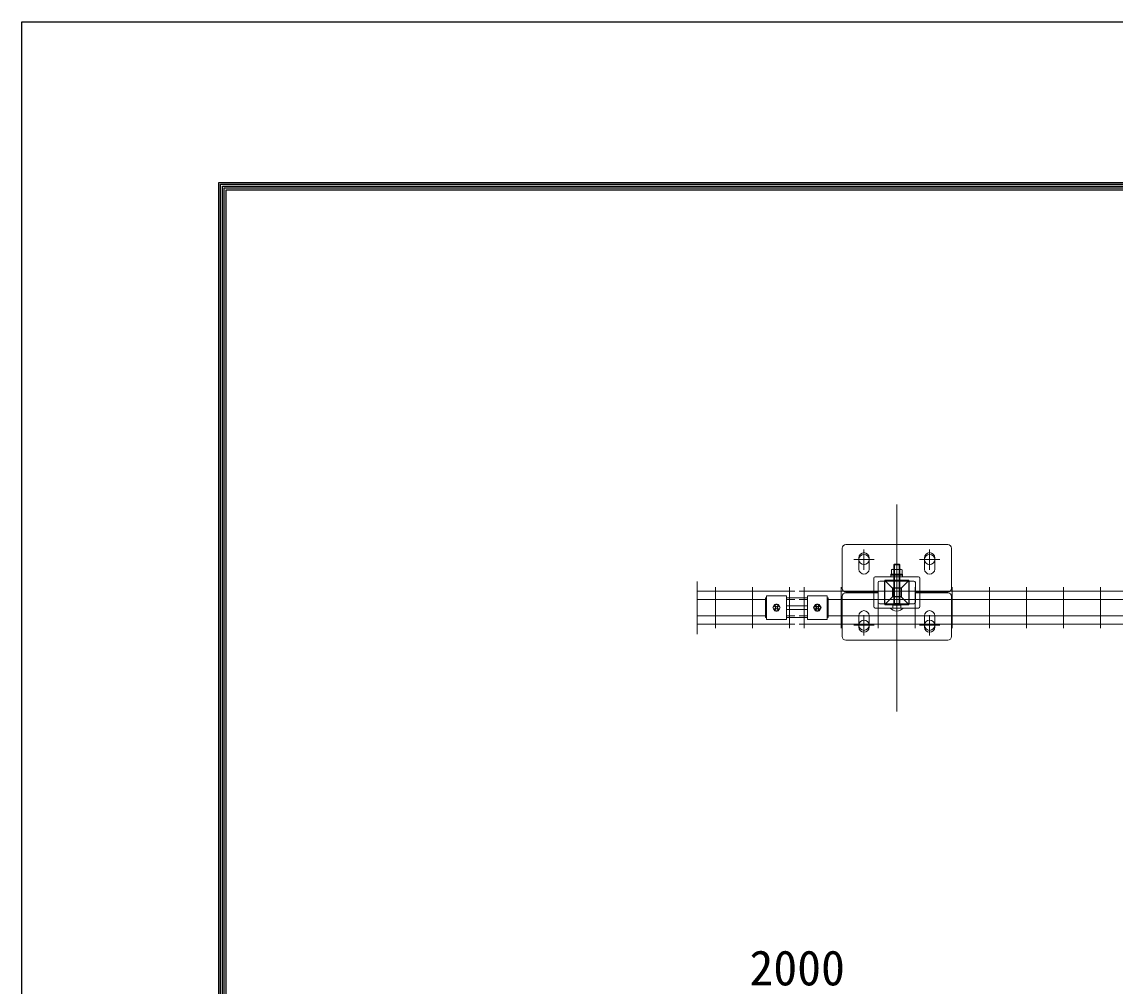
# Model space of a CAD drawing. Units: millimetres, scale not verified. Extents: x -4200 to 4200, y -2970 to 2970.
# Drawn here: x -4200 to -2701, y 1649 to 2970 of the extents above; entities that cross this region are included whole.
import ezdxf
from ezdxf.enums import TextEntityAlignment as Align

# ---------------------------------------------------------------- set-up
doc = ezdxf.new("R2010")
doc.units = ezdxf.units.MM
doc.header["$LTSCALE"] = 10
doc.linetypes.add('USER1', pattern=[50.8, 31.75, -6.35, 6.35, -6.35])
for name, color, linetype, lineweight in [('0-0_D-STR-DIM', 7, 'Continuous', 13), ('0-1_D-STR3', 3, 'Continuous', 13), ('0-2_D-BMK', 2, 'USER1', 13), ('0-3_D-STR1', 1, 'Continuous', 25), ('0-4_D-STR2', 7, 'Continuous', 13), ('0-D_D-TTL', 7, 'Continuous', 25)]:
    doc.layers.add(name, color=color, linetype=linetype, lineweight=lineweight)
doc.styles.add('ＭＳ ゴシック', font='')
doc.styles.get('ＭＳ ゴシック').set_extended_font_data('MS Gothic')

# ---------------------------------------------------------------- blocks, each defined once
blk = doc.blocks.new('ベースプレート部品\u3000平面図')
at = {"layer": '0-1_D-STR3'}
for p, q in [((-8038.24, 53409.09), (-8038.24, 52859.09)), ((-6588.24, 53459.09), (-7988.24, 53459.09)), ((-6538.24, 52859.09), (-6538.24, 53409.09)), ((-7808.25, 53124.09), (-7808.25, 53279.08)), ((-7668.25, 53124.09), (-7668.25, 53279.08)), ((-6908.25, 53124.09), (-6908.25, 53279.08)), ((-6768.25, 53124.09), (-6768.25, 53279.08)), ((-7603.25, 52809.09), (-7603.25, 52999.09)), ((-6993.25, 53019.09), (-7583.25, 53019.09)), ((-7543.25, 52809.09), (-7543.25, 52939.09)), ((-7053.25, 52959.09), (-7523.25, 52959.09)), ((-7033.25, 52809.09), (-7033.25, 52939.09)), ((-6973.25, 52999.09), (-6973.25, 52809.09)), ((-7988.24, 52809.09), (-7542.4, 52809.09)), ((-7032.4, 52809.09), (-6588.24, 52809.09))]:
    blk.add_line(p, q, dxfattribs=at)
for centre, radius, start, end in [((-7988.24, 53409.09), 50, 90, 180), ((-6588.24, 53409.09), 50, 0, 90), ((-7738.25, 53279.08), 70, 0, 180), ((-6838.25, 53279.08), 70, 0, 180), ((-7738.25, 53124.09), 70, 180, 0), ((-6838.25, 53124.09), 70, 180, 0), ((-7583.25, 52999.09), 20, 90, 180), ((-7523.25, 52939.09), 20, 90, 180), ((-7053.25, 52939.09), 20, 0, 90), ((-6993.25, 52999.09), 20, 0, 90), ((-7988.24, 52859.09), 50, 180, 270), ((-6588.24, 52859.09), 50, 270, 0)]:
    blk.add_arc(centre, radius, start, end, dxfattribs=at)
blk = doc.blocks.new('JIS 丸頭角根ボルト(1W.1SW.1N)')
at = {"layer": '0-1_D-STR3'}
for p, q in [((45838.3, 21671.2), (45838.3, 21851.2)), ((45838.3, 21817.7), (45872.3, 21817.7)), ((45872.3, 21817.7), (45878.3, 21807.3)), ((45878.3, 21715.1), (45878.3, 21807.3)), ((45878.3, 21801.2), (46430.3, 21801.3)), ((45878.3, 21801.2), (45900.3, 21793.2)), ((45900.3, 21721.2), (45900.3, 21801.2)), ((45900.3, 21793.2), (46438.3, 21793.3)), ((46288.3, 21841.2), (46288.3, 21681.2)), ((46304.3, 21841.2), (46288.3, 21841.2)), ((46304.3, 21836.2), (46304.3, 21686.2)), ((46304.3, 21836.2), (46362.3, 21836.2)), ((46304.3, 21798.7), (46362.3, 21798.7)), ((46369.3, 21819), (46369.3, 21703.5)), ((46430.3, 21721.3), (46430.3, 21801.3)), ((46430.3, 21801.3), (46438.3, 21793.3)), ((46438.3, 21729.3), (46438.3, 21793.3)), ((45838.3, 21704.7), (45872.3, 21704.7)), ((45872.3, 21704.7), (45878.3, 21715.1)), ((45878.3, 21721.2), (45900.3, 21729.2)), ((45878.3, 21721.2), (46430.3, 21721.3)), ((45900.3, 21729.2), (46438.3, 21729.3)), ((46304.3, 21723.7), (46362.3, 21723.7)), ((46304.3, 21686.2), (46362.3, 21686.2)), ((46430.3, 21721.3), (46438.3, 21729.3))]:
    blk.add_line(p, q, dxfattribs=at)
blk.add_lwpolyline([(46288.3, 21841.2), (46288.3, 21681.2), (46268.3, 21681.2), (46268.3, 21841.2)], close=True, dxfattribs=at)
blk.add_lwpolyline([(46304.3, 21841.2), (46304.3, 21681.2), (46288.3, 21681.2)], dxfattribs=at)
for centre, radius, start, end in [((45919.6, 21761.2), 121.2, 132.07502, 227.92498), ((45808.3, 21789.5), 70, 336.18668, 23.81332), ((45808.8, 21733), 69.5, 336.0128, 23.9872), ((46340.9, 21817.5), 28.5, 318.83491, 41.16509), ((46265.4, 21761.2), 104, 338.85295, 21.14705), ((46340.9, 21705), 28.5, 318.86505, 41.13495)]:
    blk.add_arc(centre, radius, start, end, dxfattribs=at)

msp = doc.modelspace()

# ---------------------------------------------------------------- linework, layer by layer
at = {"layer": '0-0_D-STR-DIM'}
msp.add_line((-3273.58, 2203.08), (-3273.58, 2130.88), dxfattribs=at)
at = {"layer": '0-1_D-STR3'}
for p, q in [((-3180.03, 2180.89), (-3180.03, 2153.89)), ((-3178.53, 2180.89), (-3180.03, 2180.89)), ((-3178.53, 2183.47), (-3151.53, 2183.47)), ((-3178.53, 2183.47), (-3178.53, 2151.31)), ((-3151.53, 2183.47), (-3151.53, 2151.31)), ((-3122.53, 2180.89), (-3151.53, 2180.89)), ((-3122.53, 2183.47), (-3122.53, 2151.31)), ((-3122.53, 2183.47), (-3095.53, 2183.47)), ((-3095.53, 2183.47), (-3095.53, 2151.31)), ((-3094.03, 2180.89), (-3095.53, 2180.89)), ((-3094.03, 2153.89), (-3094.03, 2180.89)), ((-3167.58, 2171.81), (-3170.12, 2167.39)), ((-3167.58, 2162.98), (-3170.12, 2167.39)), ((-3167.86, 2169.51), (-3166.44, 2168.1)), ((-3167.86, 2165.27), (-3166.44, 2166.69)), ((-3162.48, 2171.81), (-3167.58, 2171.81)), ((-3162.48, 2162.98), (-3167.58, 2162.98)), ((-3167.15, 2170.22), (-3165.73, 2168.81)), ((-3167.15, 2164.56), (-3165.73, 2165.98)), ((-3162.91, 2170.22), (-3164.32, 2168.81)), ((-3162.91, 2164.56), (-3164.32, 2165.98)), ((-3162.2, 2169.51), (-3163.61, 2168.1)), ((-3162.2, 2165.27), (-3163.61, 2166.69)), ((-3162.48, 2171.81), (-3159.93, 2167.39)), ((-3162.48, 2162.98), (-3159.93, 2167.39)), ((-3150.53, 2169.89), (-3123.53, 2169.89)), ((-3150.53, 2164.89), (-3123.53, 2164.89)), ((-3111.58, 2171.81), (-3114.12, 2167.39)), ((-3111.58, 2162.98), (-3114.12, 2167.39)), ((-3111.86, 2169.51), (-3110.44, 2168.1)), ((-3111.86, 2165.27), (-3110.44, 2166.69)), ((-3106.48, 2171.81), (-3111.58, 2171.81)), ((-3106.48, 2162.98), (-3111.58, 2162.98)), ((-3111.15, 2170.22), (-3109.73, 2168.81)), ((-3111.15, 2164.56), (-3109.73, 2165.98)), ((-3106.91, 2170.22), (-3108.32, 2168.81)), ((-3106.91, 2164.56), (-3108.32, 2165.98)), ((-3106.2, 2169.51), (-3107.61, 2168.1)), ((-3106.2, 2165.27), (-3107.61, 2166.69)), ((-3106.48, 2171.81), (-3103.93, 2167.39)), ((-3106.48, 2162.98), (-3103.93, 2167.39)), ((-3180.03, 2153.89), (-3178.53, 2153.89)), ((-3178.53, 2151.31), (-3151.53, 2151.31)), ((-3151.53, 2153.89), (-3122.53, 2153.89)), ((-3122.53, 2151.31), (-3095.53, 2151.31)), ((-3095.53, 2153.89), (-3094.03, 2153.89))]:
    msp.add_line(p, q, dxfattribs=at)
for centre, radius in [((-3045.07, 2233.29), 7), ((-2955.07, 2233.29), 7), ((-3165.03, 2167.39), 4.41), ((-3109.03, 2167.39), 4.41), ((-3045.07, 2143.29), 7), ((-2955.07, 2143.29), 7)]:
    msp.add_circle(centre, radius, dxfattribs=at)
for centre, radius, start, end in [((-3167.5, 2169.87), 0.5, 44.99953, 224.99952), ((-3167.5, 2164.92), 0.5, 135, 314.99998), ((-3165.03, 2168.64), 3.75, 57.53826, 122.46174), ((-3165.03, 2166.14), 3.75, 237.53826, 302.46174), ((-3167.15, 2167.39), 1, 314.99999, 45), ((-3165.03, 2169.51), 1, 225.00001, 314.99999), ((-3165.03, 2165.27), 1, 45, 135), ((-3162.91, 2167.39), 1, 135, 225.00001), ((-3162.55, 2169.87), 0.5, 315, 135), ((-3162.55, 2164.92), 0.5, 225.00001, 44.99999), ((-3150.53, 2167.39), 2.5, 90, 113.57818), ((-3150.53, 2167.39), 2.5, 246.42182, 270), ((-3123.53, 2167.39), 2.5, 66.42182, 90), ((-3123.53, 2167.39), 2.5, 270, 293.57818), ((-3111.5, 2169.87), 0.5, 44.99953, 224.99952), ((-3111.5, 2164.92), 0.5, 135, 314.99998), ((-3109.03, 2168.64), 3.75, 57.53826, 122.46174), ((-3109.03, 2166.14), 3.75, 237.53826, 302.46174), ((-3111.15, 2167.39), 1, 314.99999, 45), ((-3109.03, 2169.51), 1, 225.00001, 314.99999), ((-3109.03, 2165.27), 1, 45, 135), ((-3106.91, 2167.39), 1, 135, 225.00001), ((-3106.55, 2169.87), 0.5, 315, 135), ((-3106.55, 2164.92), 0.5, 225.00001, 44.99999)]:
    msp.add_arc(centre, radius, start, end, dxfattribs=at)
at = {"layer": '0-2_D-BMK'}
for p, q in [((-3000.07, 2308.89), (-3000.07, 2025.19)), ((-3045.07, 2247.29), (-3045.07, 2219.29)), ((-2955.07, 2247.29), (-2955.07, 2219.29)), ((-3059.07, 2233.29), (-3031.07, 2233.29)), ((-2969.07, 2233.29), (-2941.07, 2233.29)), ((-3045.07, 2129.29), (-3045.07, 2157.29)), ((-2955.07, 2129.29), (-2955.07, 2157.29)), ((-3059.07, 2143.29), (-3031.07, 2143.29)), ((-2969.07, 2143.29), (-2941.07, 2143.29))]:
    msp.add_line(p, q, dxfattribs=at)
at = {"layer": '0-3_D-STR1'}
for p, q in [((-2983.57, 2204.79), (-3016.57, 2204.79)), ((-3006.07, 2194.29), (-3016.57, 2204.79)), ((-3016.57, 2171.79), (-3016.57, 2204.79)), ((-2994.07, 2194.29), (-2983.57, 2204.79)), ((-2983.57, 2204.79), (-2983.57, 2171.79)), ((-3006.07, 2182.29), (-3016.57, 2171.79)), ((-2983.57, 2171.79), (-2994.07, 2182.29)), ((-3016.57, 2171.79), (-2983.57, 2171.79))]:
    msp.add_line(p, q, dxfattribs=at)
for points in [[(-2994.07, 2194.29), (-3006.07, 2194.29), (-3006.07, 2182.29)], [(-2994.07, 2194.29), (-2994.07, 2182.29), (-3006.07, 2182.29)]]:
    msp.add_lwpolyline(points, dxfattribs=at)
at = {"layer": '0-4_D-STR2'}
for p, q in [((-3273.58, 2189.99), (-3140.03, 2189.99)), ((-3248.54, 2195.39), (-3248.54, 2139.39)), ((-3197.77, 2195.39), (-3197.77, 2139.39)), ((-3147, 2195.39), (-3147, 2139.39)), ((-3134.03, 2189.99), (-1140.03, 2189.99)), ((-3127.05, 2195.39), (-3127.05, 2139.39)), ((-3076.28, 2195.39), (-3076.28, 2139.39)), ((-3025.51, 2195.39), (-3025.51, 2139.39)), ((-2974.74, 2195.39), (-2974.74, 2139.39)), ((-2923.98, 2195.39), (-2923.98, 2139.39)), ((-2873.21, 2195.39), (-2873.21, 2139.39)), ((-2822.44, 2195.39), (-2822.44, 2139.39)), ((-2771.67, 2195.39), (-2771.67, 2139.39)), ((-2720.9, 2195.39), (-2720.9, 2139.39)), ((-3273.58, 2178.69), (-3178.53, 2178.69)), ((-3151.53, 2178.69), (-3140.03, 2178.69)), ((-3134.03, 2178.69), (-3122.53, 2178.69)), ((-3095.53, 2178.69), (-1140.03, 2178.69)), ((-3273.58, 2156.09), (-3178.53, 2156.09)), ((-3273.58, 2144.79), (-3140.03, 2144.79)), ((-3151.53, 2156.09), (-3140.03, 2156.09)), ((-3134.03, 2156.09), (-3122.53, 2156.09)), ((-3134.03, 2144.79), (-1140.03, 2144.79)), ((-3095.53, 2156.09), (-1140.03, 2156.09))]:
    msp.add_line(p, q, dxfattribs=at)
at = {"layer": '0-D_D-TTL', "color": 2}
msp.add_lwpolyline([(-4199.62, 2970), (4200.38, 2970), (4200.38, -2970), (-4199.62, -2970)], close=True, dxfattribs=at)
at = {"layer": '0-D_D-TTL'}
for points in [[(-3929.62, 2750), (3930.38, 2750), (3930.38, -2750), (-3929.62, -2750)], [(-3927.12, 2747.5), (3927.88, 2747.5), (3927.88, -2747.5), (-3927.12, -2747.5)], [(-3924.62, 2745), (3925.38, 2745), (3925.38, -2745), (-3924.62, -2745)], [(-3922.12, 2742.5), (3922.88, 2742.5), (3922.88, -2742.5), (-3922.12, -2742.5)], [(-3919.62, 2740), (3920.38, 2740), (3920.38, -2740), (-3919.62, -2740)]]:
    msp.add_lwpolyline(points, close=True, dxfattribs=at)

# ---------------------------------------------------------------- block references
at = {"layer": '0-0_D-STR-DIM', "xscale": 0.1, "yscale": 0.1, "rotation": 90}
msp.add_blockref('JIS 丸頭角根ボルト(1W.1SW.1N)', (-823.95, -2417.04), dxfattribs=at)
at = {"layer": '0-1_D-STR3', "xscale": 0.1, "yscale": 0.1}
msp.add_blockref('ベースプレート部品\u3000平面図', (-2271.24, -3092.12), dxfattribs=at)
at = {"layer": '0-1_D-STR3', "xscale": -0.1, "yscale": 0.1, "rotation": 180}
msp.add_blockref('ベースプレート部品\u3000平面図', (-2271.24, 7468.7), dxfattribs=at)

# ---------------------------------------------------------------- texts
at = {"layer": '0-0_D-STR-DIM', "style": 'ＭＳ ゴシック'}
msp.add_text('2000', height=48.09, dxfattribs=at).set_placement((-3202.08, 1635.38), align=Align.BOTTOM_LEFT)

doc.saveas('drawing.dxf')
